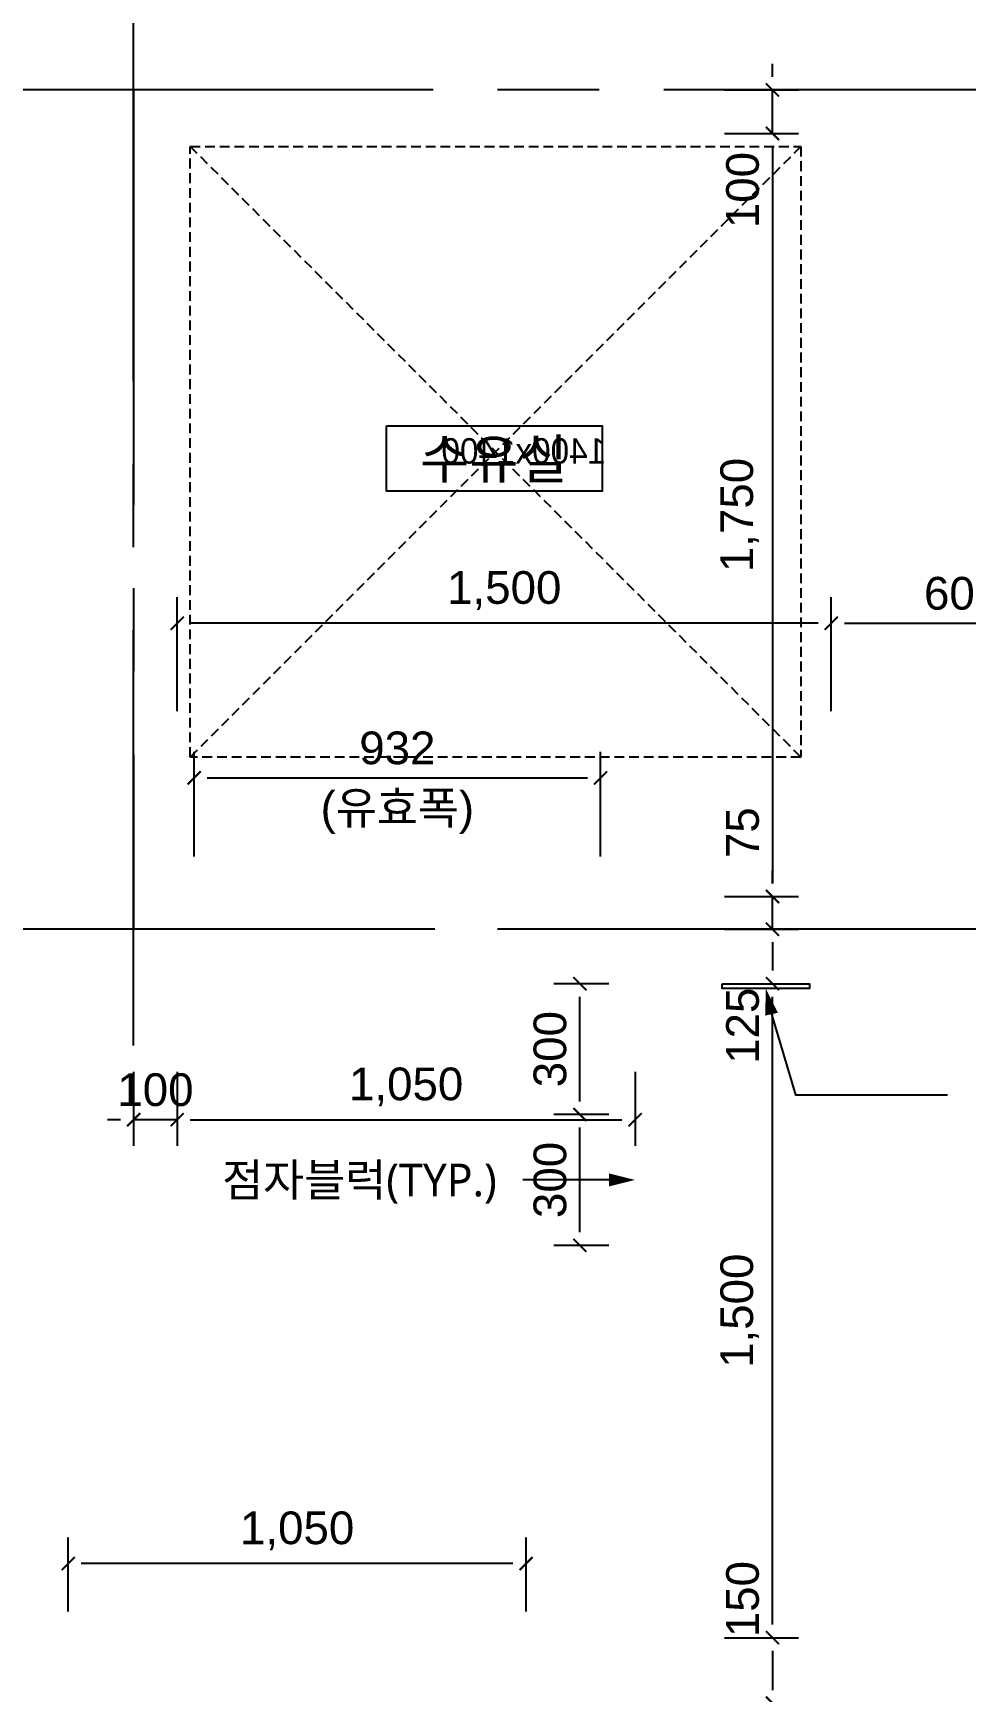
# Model space of a CAD drawing. Header units: millimetres. Extents: x 1155 to 49564, y 630 to 17190.
# Drawn here: x 17816 to 19955, y 8926 to 12731 of the extents above; entities that cross this region are included whole.
import ezdxf
from ezdxf.enums import TextEntityAlignment as Align
from ezdxf.xclip import XClip

# ---------------------------------------------------------------- set-up
doc = ezdxf.new("R2010")
doc.units = ezdxf.units.MM
doc.header["$LTSCALE"] = 30
doc.header["$XCLIPFRAME"] = 0
doc.header["$PDMODE"] = 1
for name, pattern in [('!1F$0$HID1', [0.375, 0.25, -0.125]), ('A_XR_CEN$0$CENTER', [50.8, 31.75, -6.35, 6.35, -6.35]), ('CENTER', [50.8, 31.75, -6.35, 6.35, -6.35])]:
    doc.linetypes.add(name, pattern=pattern)
doc.layers.get('Defpoints').update_dxf_attribs({"color": 140})
doc.layers.add('!1F$0$A-Defpoints', color=157, linetype='Continuous', plot=False)
for name, color, linetype in [('A_XR_CEN$0$CTR', 1, 'A_XR_CEN$0$CENTER'), ('CTR', 1, 'CENTER'), ('DIM-1', 7, 'Continuous'), ('ELE-4', 4, 'Continuous'), ('ELE-8', 8, 'Continuous'), ('RXANNOT', 4, 'Continuous'), ('RXLEADER', 1, 'Continuous'), ('SYM-RM', 6, 'Continuous')]:
    doc.layers.add(name, color=color, linetype=linetype)
doc.styles.add('!1F$0$DH-TITLE', font='HY울릉도M.TTF')
doc.styles.add('00-GRID$0$ARIAL', font='arial.ttf')
doc.styles.add('맑은고딕', font='malgun.ttf')
doc.dimstyles.new('CJA-30(IN)', dxfattribs={"dimscale": 30, "dimtxt": 2.5, "dimasz": 1, "dimexe": 2, "dimexo": 2, "dimgap": 1, "dimtad": 1, "dimdec": 0, "dimdsep": 46, "dimlunit": 6, "dimtxsty": '00-GRID$0$ARIAL', "dimblk": '00-GRID$0$_ArchTick', "dimcen": 1, "dimclrd": 7, "dimclre": 7, "dimclrt": 6, "dimadec": 0, "dimazin": 0, "dimtfac": 1, "dimtdec": 0, "dimtix": 1, "dimtmove": 2, "dimatfit": 3, "dimldrblk": '00-GRID$0$_ArchTick', "dimfxl": 1, "dimtolj": 1, "dimarcsym": 0})

# ---------------------------------------------------------------- blocks, each defined once
blk = doc.blocks.new('A_XR_CEN$0$xr-cen')
at = {"layer": 'A_XR_CEN$0$CTR', "transparency": 33554687}
for p, q in [((68400, 842350), (68400, 840425)), ((72135, 842350), (68400, 842350)), ((71757.7, 840425), (68400, 840425))]:
    blk.add_line(p, q, dxfattribs=at)
blk = doc.blocks.new('A_XR_CEN', base_point=(126150, -534600))
at = {"layer": 'A_XR_CEN$0$CTR', "transparency": 33554687}
blk.add_blockref('A_XR_CEN$0$xr-cen', (126150, -534600), dxfattribs=at)
blk = doc.blocks.new('A$C153871F0')
at = {"layer": '!1F$0$A-Defpoints', "linetype": '!1F$0$HID1', "ltscale": 3}
for p, q in [((1400, 1400, 0), (0, 0, 0)), ((1400, 0, 0), (0, 1400, 0))]:
    blk.add_line(p, q, dxfattribs=at)
at = {"layer": '!1F$0$A-Defpoints', "linetype": '!1F$0$HID1', "ltscale": 3, "elevation": 0}
blk.add_lwpolyline([(1400, 0), (0, 0), (0, 1400), (1400, 1400)], close=True, dxfattribs=at)
at = {"layer": '!1F$0$A-Defpoints', "linetype": '!1F$0$HID1', "ltscale": 3, "style": '!1F$0$DH-TITLE', "text_generation_flag": 4}
blk.add_text('1400x1400', height=58.33, rotation=180, dxfattribs=at).set_placement((953.6, 702.1, 0), align=Align.MIDDLE_LEFT)
blk = doc.blocks.new('00-GRID$0$_ArchTick')
at = {"color": 0, "linetype": 'ByBlock', "const_width": 0.15}
blk.add_lwpolyline([(-0.5, -0.5), (0.5, 0.5)], dxfattribs=at)
blk = doc.blocks.new('*D33')
at = {"layer": 'Defpoints', "color": 0}
for p in [(17896.3, 9220.5, 0), (17896.3, 9050.5), (18946.3, 9050.5)]:
    blk.add_point(p, dxfattribs=at)
at = {"layer": 'DIM-1', "color": 7, "lineweight": -2}
for p, q in [((17896.3, 9110.5), (17896.3, 9280.5)), ((18946.3, 9110.5), (18946.3, 9280.5)), ((18916.3, 9220.5), (17926.3, 9220.5))]:
    blk.add_line(p, q, dxfattribs=at)
at = {"layer": 'DIM-1', "color": 7, "lineweight": -2, "xscale": 30, "yscale": 30, "zscale": 30, "rotation": 180}
blk.add_blockref('00-GRID$0$_ArchTick', (17896.3, 9220.5), dxfattribs=at)
at = {"layer": 'DIM-1', "color": 7, "lineweight": -2, "xscale": 30, "yscale": 30, "zscale": 30}
blk.add_blockref('00-GRID$0$_ArchTick', (18946.3, 9220.5), dxfattribs=at)
at = {"layer": 'DIM-1', "color": 6, "insert": (18421.3, 9295.6), "char_height": 75, "attachment_point": 5, "style": '00-GRID$0$ARIAL'}
blk.add_mtext('\\A1;1,050', dxfattribs=at)
blk = doc.blocks.new('*D62')
at = {"layer": 'Defpoints', "color": 0}
for p in [(19117.1, 11022.6, 0), (18185.1, 10782.6), (19117.1, 10782.6)]:
    blk.add_point(p, dxfattribs=at)
at = {"layer": 'DIM-1', "color": 7, "lineweight": -2}
for p, q in [((18185.1, 10842.6), (18185.1, 11082.6)), ((19117.1, 10842.6), (19117.1, 11082.6)), ((18215.1, 11022.6), (19087.1, 11022.6))]:
    blk.add_line(p, q, dxfattribs=at)
at = {"layer": 'DIM-1', "color": 7, "lineweight": -2, "xscale": 30, "yscale": 30, "zscale": 30, "rotation": 180}
blk.add_blockref('00-GRID$0$_ArchTick', (18185.1, 11022.6), dxfattribs=at)
at = {"layer": 'DIM-1', "color": 7, "lineweight": -2, "xscale": 30, "yscale": 30, "zscale": 30}
blk.add_blockref('00-GRID$0$_ArchTick', (19117.1, 11022.6), dxfattribs=at)
at = {"layer": 'DIM-1', "color": 6, "char_height": 75, "attachment_point": 5, "style": '00-GRID$0$ARIAL'}
for s, insert in [('\\A1;932', (18651.1, 11090.9)), ('\\A1;({\\fGulim|b0|i0|c129|p50;유효폭})', (18651.1, 10943))]:
    blk.add_mtext(s, dxfattribs=dict(at, insert=insert))
blk = doc.blocks.new('*D63')
at = {"layer": 'Defpoints', "color": 0}
for p in [(18046.3, 10408.7), (18146.3, 10408.7), (18046.3, 10238.7)]:
    blk.add_point(p, dxfattribs=at)
at = {"layer": 'DIM-1', "color": 7, "lineweight": -2}
for p, q in [((18046.3, 10348.7), (18046.3, 10178.7)), ((18146.3, 10348.7), (18146.3, 10178.7)), ((18016.3, 10238.7), (17986.3, 10238.7)), ((18146.3, 10238.7), (18046.3, 10238.7)), ((18176.3, 10238.7), (18206.3, 10238.7))]:
    blk.add_line(p, q, dxfattribs=at)
at = {"layer": 'DIM-1', "color": 7, "lineweight": -2, "xscale": 30, "yscale": 30, "zscale": 30}
blk.add_blockref('00-GRID$0$_ArchTick', (18046.3, 10238.7), dxfattribs=at)
at = {"layer": 'DIM-1', "color": 7, "lineweight": -2, "xscale": 30, "yscale": 30, "zscale": 30, "rotation": 180}
blk.add_blockref('00-GRID$0$_ArchTick', (18146.3, 10238.7), dxfattribs=at)
at = {"layer": 'DIM-1', "color": 6, "insert": (18096.3, 10307), "char_height": 75, "attachment_point": 5, "style": '00-GRID$0$ARIAL'}
blk.add_mtext('\\A1;100', dxfattribs=at)
blk = doc.blocks.new('*D64')
at = {"layer": 'Defpoints', "color": 0}
for p in [(18146.3, 10408.7), (19196.3, 10408.7), (19196.3, 10238.7)]:
    blk.add_point(p, dxfattribs=at)
at = {"layer": 'DIM-1', "color": 7, "lineweight": -2}
for p, q in [((18146.3, 10348.7), (18146.3, 10178.7)), ((19196.3, 10348.7), (19196.3, 10178.7)), ((18176.3, 10238.7), (19166.3, 10238.7))]:
    blk.add_line(p, q, dxfattribs=at)
at = {"layer": 'DIM-1', "color": 7, "lineweight": -2, "xscale": 30, "yscale": 30, "zscale": 30, "rotation": 180}
blk.add_blockref('00-GRID$0$_ArchTick', (18146.3, 10238.7), dxfattribs=at)
at = {"layer": 'DIM-1', "color": 7, "lineweight": -2, "xscale": 30, "yscale": 30, "zscale": 30}
blk.add_blockref('00-GRID$0$_ArchTick', (19196.3, 10238.7), dxfattribs=at)
at = {"layer": 'DIM-1', "color": 6, "insert": (18671.3, 10313.8), "char_height": 75, "attachment_point": 5, "style": '00-GRID$0$ARIAL'}
blk.add_mtext('\\A1;1,050', dxfattribs=at)
blk = doc.blocks.new('*D66')
at = {"layer": 'Defpoints', "color": 0}
for p in [(19341.5, 12500.5), (19341.5, 10750.5), (19511.5, 10750.5, 0)]:
    blk.add_point(p, dxfattribs=at)
at = {"layer": 'DIM-1', "color": 7, "lineweight": -2}
for p, q in [((19401.5, 12500.5), (19571.5, 12500.5)), ((19511.5, 12470.5), (19511.5, 10780.5)), ((19401.5, 10750.5), (19571.5, 10750.5))]:
    blk.add_line(p, q, dxfattribs=at)
at = {"layer": 'DIM-1', "color": 7, "lineweight": -2, "xscale": 30, "yscale": 30, "zscale": 30}
for p, rotation in [((19511.5, 12500.5), 90), ((19511.5, 10750.5), 270)]:
    blk.add_blockref('00-GRID$0$_ArchTick', p, dxfattribs=dict(at, rotation=rotation))
at = {"layer": 'DIM-1', "color": 6, "insert": (19436.4, 11625.5), "char_height": 75, "attachment_point": 5, "rotation": 90, "style": '00-GRID$0$ARIAL'}
blk.add_mtext('\\A1;1,750', dxfattribs=at)
blk = doc.blocks.new('*D67')
at = {"layer": 'Defpoints', "color": 0}
for p in [(18146.3, 11377.2, 0), (18146.3, 11115.5), (19646.3, 11115.5)]:
    blk.add_point(p, dxfattribs=at)
at = {"layer": 'DIM-1', "color": 7, "lineweight": -2}
for p, q in [((18146.3, 11175.5), (18146.3, 11437.2)), ((19646.3, 11175.5), (19646.3, 11437.2)), ((19616.3, 11377.2), (18176.3, 11377.2))]:
    blk.add_line(p, q, dxfattribs=at)
at = {"layer": 'DIM-1', "color": 7, "lineweight": -2, "xscale": 30, "yscale": 30, "zscale": 30, "rotation": 180}
blk.add_blockref('00-GRID$0$_ArchTick', (18146.3, 11377.2), dxfattribs=at)
at = {"layer": 'DIM-1', "color": 7, "lineweight": -2, "xscale": 30, "yscale": 30, "zscale": 30}
blk.add_blockref('00-GRID$0$_ArchTick', (19646.3, 11377.2), dxfattribs=at)
at = {"layer": 'DIM-1', "color": 6, "insert": (18896.3, 11452.3), "char_height": 75, "attachment_point": 5, "style": '00-GRID$0$ARIAL'}
blk.add_mtext('\\A1;1,500', dxfattribs=at)
blk = doc.blocks.new('*D68')
at = {"layer": 'Defpoints', "color": 0}
for p in [(19069.8, 10550.5, 0), (19196.3, 10550.5), (19196.3, 10250.5)]:
    blk.add_point(p, dxfattribs=at)
at = {"layer": 'DIM-1', "color": 7, "lineweight": -2}
for p, q in [((19136.3, 10550.5), (19009.8, 10550.5)), ((19069.8, 10280.5), (19069.8, 10520.5)), ((19136.3, 10250.5), (19009.8, 10250.5))]:
    blk.add_line(p, q, dxfattribs=at)
at = {"layer": 'DIM-1', "color": 7, "lineweight": -2, "xscale": 30, "yscale": 30, "zscale": 30}
for p, rotation in [((19069.8, 10550.5), 90), ((19069.8, 10250.5), 270)]:
    blk.add_blockref('00-GRID$0$_ArchTick', p, dxfattribs=dict(at, rotation=rotation))
at = {"layer": 'DIM-1', "color": 6, "insert": (19001.5, 10400.5), "char_height": 75, "attachment_point": 5, "rotation": 90, "style": '00-GRID$0$ARIAL'}
blk.add_mtext('\\A1;300', dxfattribs=at)
blk = doc.blocks.new('*D69')
at = {"layer": 'Defpoints', "color": 0}
for p in [(19069.8, 10250.5, 0), (19196.3, 10250.5), (19196.3, 9950.5)]:
    blk.add_point(p, dxfattribs=at)
at = {"layer": 'DIM-1', "color": 7, "lineweight": -2}
for p, q in [((19136.3, 10250.5), (19009.8, 10250.5)), ((19069.8, 9980.5), (19069.8, 10220.5)), ((19136.3, 9950.5), (19009.8, 9950.5))]:
    blk.add_line(p, q, dxfattribs=at)
at = {"layer": 'DIM-1', "color": 7, "lineweight": -2, "xscale": 30, "yscale": 30, "zscale": 30}
for p, rotation in [((19069.8, 10250.5), 90), ((19069.8, 9950.5), 270)]:
    blk.add_blockref('00-GRID$0$_ArchTick', p, dxfattribs=dict(at, rotation=rotation))
at = {"layer": 'DIM-1', "color": 6, "insert": (19001.5, 10100.5), "char_height": 75, "attachment_point": 5, "rotation": 90, "style": '00-GRID$0$ARIAL'}
blk.add_mtext('\\A1;300', dxfattribs=at)
blk = doc.blocks.new('*D98')
at = {"layer": 'Defpoints', "color": 0}
for p in [(19341.5, 9050.5), (19341.5, 8900.5), (19511.5, 8900.5)]:
    blk.add_point(p, dxfattribs=at)
at = {"layer": 'DIM-1', "color": 7, "lineweight": -2}
for p, q in [((19401.5, 9050.5), (19571.5, 9050.5)), ((19511.5, 9020.5), (19511.5, 8930.5)), ((19401.5, 8900.5), (19571.5, 8900.5))]:
    blk.add_line(p, q, dxfattribs=at)
at = {"layer": 'DIM-1', "color": 7, "lineweight": -2, "xscale": 30, "yscale": 30, "zscale": 30}
for p, rotation in [((19511.5, 9050.5), 90), ((19511.5, 8900.5), 270)]:
    blk.add_blockref('00-GRID$0$_ArchTick', p, dxfattribs=dict(at, rotation=rotation))
at = {"layer": 'DIM-1', "color": 6, "insert": (19443.2, 9139.1), "char_height": 75, "attachment_point": 5, "rotation": 90, "style": '00-GRID$0$ARIAL'}
blk.add_mtext('\\A1;150', dxfattribs=at)
blk = doc.blocks.new('*D99')
at = {"layer": 'Defpoints', "color": 0}
for p in [(19341.5, 10550.5), (19511.5, 10550.5), (19341.5, 9050.5)]:
    blk.add_point(p, dxfattribs=at)
at = {"layer": 'DIM-1', "color": 7, "lineweight": -2}
for p, q in [((19401.5, 10550.5), (19571.5, 10550.5)), ((19511.5, 9080.5), (19511.5, 10520.5)), ((19401.5, 9050.5), (19571.5, 9050.5))]:
    blk.add_line(p, q, dxfattribs=at)
at = {"layer": 'DIM-1', "color": 7, "lineweight": -2, "xscale": 30, "yscale": 30, "zscale": 30}
for p, rotation in [((19511.5, 10550.5), 90), ((19511.5, 9050.5), 270)]:
    blk.add_blockref('00-GRID$0$_ArchTick', p, dxfattribs=dict(at, rotation=rotation))
at = {"layer": 'DIM-1', "color": 6, "insert": (19436.4, 9800.5), "char_height": 75, "attachment_point": 5, "rotation": 90, "style": '00-GRID$0$ARIAL'}
blk.add_mtext('\\A1;1,500', dxfattribs=at)
blk = doc.blocks.new('*D97')
at = {"layer": 'Defpoints', "color": 0}
for p in [(19341.5, 10675.5), (19341.5, 10550.5), (19511.5, 10550.5)]:
    blk.add_point(p, dxfattribs=at)
at = {"layer": 'DIM-1', "color": 7, "lineweight": -2}
for p, q in [((19401.5, 10675.5), (19571.5, 10675.5)), ((19511.5, 10645.5), (19511.5, 10580.5)), ((19401.5, 10550.5), (19571.5, 10550.5))]:
    blk.add_line(p, q, dxfattribs=at)
at = {"layer": 'DIM-1', "color": 7, "lineweight": -2, "xscale": 30, "yscale": 30, "zscale": 30}
for p, rotation in [((19511.5, 10675.5), 90), ((19511.5, 10550.5), 270)]:
    blk.add_blockref('00-GRID$0$_ArchTick', p, dxfattribs=dict(at, rotation=rotation))
at = {"layer": 'DIM-1', "color": 6, "insert": (19443.2, 10454.1), "char_height": 75, "attachment_point": 5, "rotation": 90, "style": '00-GRID$0$ARIAL'}
blk.add_mtext('\\A1;125', dxfattribs=at)
blk = doc.blocks.new('*D100')
at = {"layer": 'Defpoints', "color": 0}
for p in [(19341.5, 10750.5), (19511.5, 10750.5), (19341.5, 10675.5)]:
    blk.add_point(p, dxfattribs=at)
at = {"layer": 'DIM-1', "color": 7, "lineweight": -2}
for p, q in [((19511.5, 10780.5), (19511.5, 10810.5)), ((19401.5, 10750.5), (19571.5, 10750.5)), ((19511.5, 10675.5), (19511.5, 10750.5)), ((19401.5, 10675.5), (19571.5, 10675.5)), ((19511.5, 10645.5), (19511.5, 10615.5))]:
    blk.add_line(p, q, dxfattribs=at)
at = {"layer": 'DIM-1', "color": 7, "lineweight": -2, "xscale": 30, "yscale": 30, "zscale": 30}
for p, rotation in [((19511.5, 10750.5), 270), ((19511.5, 10675.5), 90)]:
    blk.add_blockref('00-GRID$0$_ArchTick', p, dxfattribs=dict(at, rotation=rotation))
at = {"layer": 'DIM-1', "color": 6, "insert": (19443.2, 10896.9), "char_height": 75, "attachment_point": 5, "rotation": 90, "style": '00-GRID$0$ARIAL'}
blk.add_mtext('\\A1;75', dxfattribs=at)
blk = doc.blocks.new('*D101')
at = {"layer": 'Defpoints', "color": 0}
for p in [(19341.5, 12600.5), (19511.5, 12600.5, 0), (19341.5, 12500.5)]:
    blk.add_point(p, dxfattribs=at)
at = {"layer": 'DIM-1', "color": 7, "lineweight": -2}
for p, q in [((19511.5, 12630.5), (19511.5, 12660.5)), ((19401.5, 12600.5), (19571.5, 12600.5)), ((19511.5, 12500.5), (19511.5, 12600.5)), ((19401.5, 12500.5), (19571.5, 12500.5)), ((19511.5, 12470.5), (19511.5, 12440.5))]:
    blk.add_line(p, q, dxfattribs=at)
at = {"layer": 'DIM-1', "color": 7, "lineweight": -2, "xscale": 30, "yscale": 30, "zscale": 30}
for p, rotation in [((19511.5, 12600.5), 270), ((19511.5, 12500.5), 90)]:
    blk.add_blockref('00-GRID$0$_ArchTick', p, dxfattribs=dict(at, rotation=rotation))
at = {"layer": 'DIM-1', "color": 6, "insert": (19443.2, 12370.8), "char_height": 75, "attachment_point": 5, "rotation": 90, "style": '00-GRID$0$ARIAL'}
blk.add_mtext('\\A1;100', dxfattribs=at)
blk = doc.blocks.new('*D104')
at = {"layer": 'Defpoints', "color": 0}
for p in [(20246.3, 11377.2, 0), (19646.3, 11115.5), (20246.3, 11115.5)]:
    blk.add_point(p, dxfattribs=at)
at = {"layer": 'DIM-1', "color": 7, "lineweight": -2}
for p, q in [((19646.3, 11175.5), (19646.3, 11437.2)), ((20246.3, 11175.5), (20246.3, 11437.2)), ((19676.3, 11377.2), (20216.3, 11377.2))]:
    blk.add_line(p, q, dxfattribs=at)
at = {"layer": 'DIM-1', "color": 7, "lineweight": -2, "xscale": 30, "yscale": 30, "zscale": 30, "rotation": 180}
blk.add_blockref('00-GRID$0$_ArchTick', (19646.3, 11377.2), dxfattribs=at)
at = {"layer": 'DIM-1', "color": 7, "lineweight": -2, "xscale": 30, "yscale": 30, "zscale": 30}
blk.add_blockref('00-GRID$0$_ArchTick', (20246.3, 11377.2), dxfattribs=at)
at = {"layer": 'DIM-1', "color": 6, "insert": (19946.3, 11445.5), "char_height": 75, "attachment_point": 5, "style": '00-GRID$0$ARIAL'}
blk.add_mtext('\\A1;600', dxfattribs=at)

msp = doc.modelspace()

# ---------------------------------------------------------------- linework, layer by layer
at = {"layer": 'CTR'}
for p, q in [((18046.3, 10408.7), (18046.3, 14978.3)), ((21738.6, 12600.5, 0), (17743.3, 12600.5, 0)), ((21738.6, 10675.5, 0), (17743.3, 10675.5, 0))]:
    msp.add_line(p, q, dxfattribs=at)
at = {"layer": 'ELE-4', "elevation": 0}
msp.add_lwpolyline([(19396.3, 10550.5), (19596.3, 10550.5), (19596.3, 10539.3), (19396.3, 10539.3)], close=True, dxfattribs=at)
at = {"layer": 'RXLEADER', "elevation": 0}
for points in [[(19496.3, 10539.3, 0, 30, 0), (19509.3, 10480.7, 0, 0, 0)], [(19196.3, 10100.5, 0, 30, 0), (19136.3, 10100.5, 0, 0, 0)]]:
    msp.add_lwpolyline(points, format="xyseb", dxfattribs=at)
for points in [[(19509.3, 10480.7), (19564, 10295.7), (19913, 10295.7)], [(19136.3, 10100.5), (19128.6, 10100.5), (18939.2, 10100.5)]]:
    msp.add_lwpolyline(points, dxfattribs=at)
at = {"layer": 'SYM-RM', "elevation": 0}
msp.add_lwpolyline([(18625.9, 11830), (19121.2, 11830), (19121.2, 11680), (18625.9, 11680)], close=True, dxfattribs=at)

# ---------------------------------------------------------------- block references
at = {"layer": 'CTR'}
ref = msp.add_blockref('A_XR_CEN', (-50353.7, -829749.5, 0), dxfattribs=at)
XClip(ref).set_block_clipping_path([(188303.7221243095, 299225.0151169453), (198508.7221022368, 309887.8168210825)])
at = {"layer": 'ELE-8'}
msp.add_blockref('A$C153871F0', (18176.3, 11070.5, 0), dxfattribs=at)

# ---------------------------------------------------------------- texts
at = {"layer": 'RXANNOT', "style": '맑은고딕'}
msp.add_text('점자블럭(TYP.)', height=75, dxfattribs=at).set_placement((18879.2, 10100.5, 0), align=Align.MIDDLE_RIGHT)
at = {"layer": 'SYM-RM', "color": 3, "style": '맑은고딕'}
msp.add_attdef('수유실', text='실명', height=90, dxfattribs=at).set_placement((18872.5, 11755, 0), align=Align.MIDDLE)

# ---------------------------------------------------------------- dimensions: what is measured, and where the dimension line sits
at = {"layer": 'DIM-1'}
for base, p1, p2, angle, picture, middle in [((19511.5, 12600.5, 0), (19341.5, 12500.5, 0), (19341.5, 12600.5, 0), 270, '*D101', (19443.2, 12370.8, 0)), ((19511.5, 10750.5), (19341.5, 10675.5), (19341.5, 10750.5, 0), 270, '*D100', (19443.2, 10896.9)), ((19511.5, 10550.5), (19341.5, 10675.5), (19341.5, 10550.5), 90, '*D97', (19443.2, 10454.1)), ((19511.5, 8900.5), (19341.5, 9050.5), (19341.5, 8900.5, 0), 90, '*D98', (19443.2, 9139.1))]:
    dim = msp.add_linear_dim(base=base, p1=p1, p2=p2, angle=angle, dimstyle='CJA-30(IN)', dxfattribs=at)
    dim.commit()
    dim.dimension.update_dxf_attribs({"geometry": picture, "text_midpoint": middle, "dimtype": 160})
for base, p1, p2, angle, picture, middle in [((19511.5, 10750.5, 0), (19341.5, 12500.5, 0), (19341.5, 10750.5, 0), 90, '*D66', (19436.4, 11625.5, 0)), ((20246.3, 11377.2, 0), (19646.3, 11115.5, 0), (20246.3, 11115.5, 0), 180, '*D104', (19946.3, 11445.5, 0)), ((19069.8, 10550.5, 0), (19196.3, 10250.5, 0), (19196.3, 10550.5, 0), 90, '*D68', (19001.5, 10400.5, 0)), ((19511.5, 10550.5), (19341.5, 9050.5), (19341.5, 10550.5), 270, '*D99', (19436.4, 9800.5)), ((19196.3, 10238.7), (18146.3, 10408.7), (19196.3, 10408.7), 180, '*D64', (18671.3, 10313.8)), ((19069.8, 10250.5, 0), (19196.3, 9950.5, 0), (19196.3, 10250.5, 0), 90, '*D69', (19001.5, 10100.5, 0)), ((17896.3, 9220.5, 0), (18946.3, 9050.5, 0), (17896.3, 9050.5, 0), 0, '*D33', (18421.3, 9295.6, 0))]:
    dim = msp.add_linear_dim(base=base, p1=p1, p2=p2, angle=angle, dimstyle='CJA-30(IN)', dxfattribs=at)
    dim.commit()
    dim.dimension.update_dxf_attribs({"geometry": picture, "text_midpoint": middle})
for base, p1, p2, picture, middle in [((18146.3, 11377.2, 0), (19646.3, 11115.5, 0), (18146.3, 11115.5, 0), '*D67', (18896.3, 11452.3, 0)), ((18046.3, 10238.7), (18146.3, 10408.7), (18046.3, 10408.7), '*D63', (18096.3, 10307))]:
    dim = msp.add_linear_dim(base=base, p1=p1, p2=p2, dimstyle='CJA-30(IN)', dxfattribs=at)
    dim.commit()
    dim.dimension.update_dxf_attribs({"geometry": picture, "text_midpoint": middle})
dim = msp.add_linear_dim(base=(19117.1, 11022.6, 0), p1=(18185.1, 10782.6, 0), p2=(19117.1, 10782.6, 0), angle=180, text='<>\\X({\\fGulim|b0|i0|c129|p50;유효폭})', dimstyle='CJA-30(IN)', dxfattribs=at)
dim.commit()
dim.dimension.update_dxf_attribs({"geometry": '*D62', "text_midpoint": (18651.1, 11090.9, 0)})

doc.saveas('drawing.dxf')
